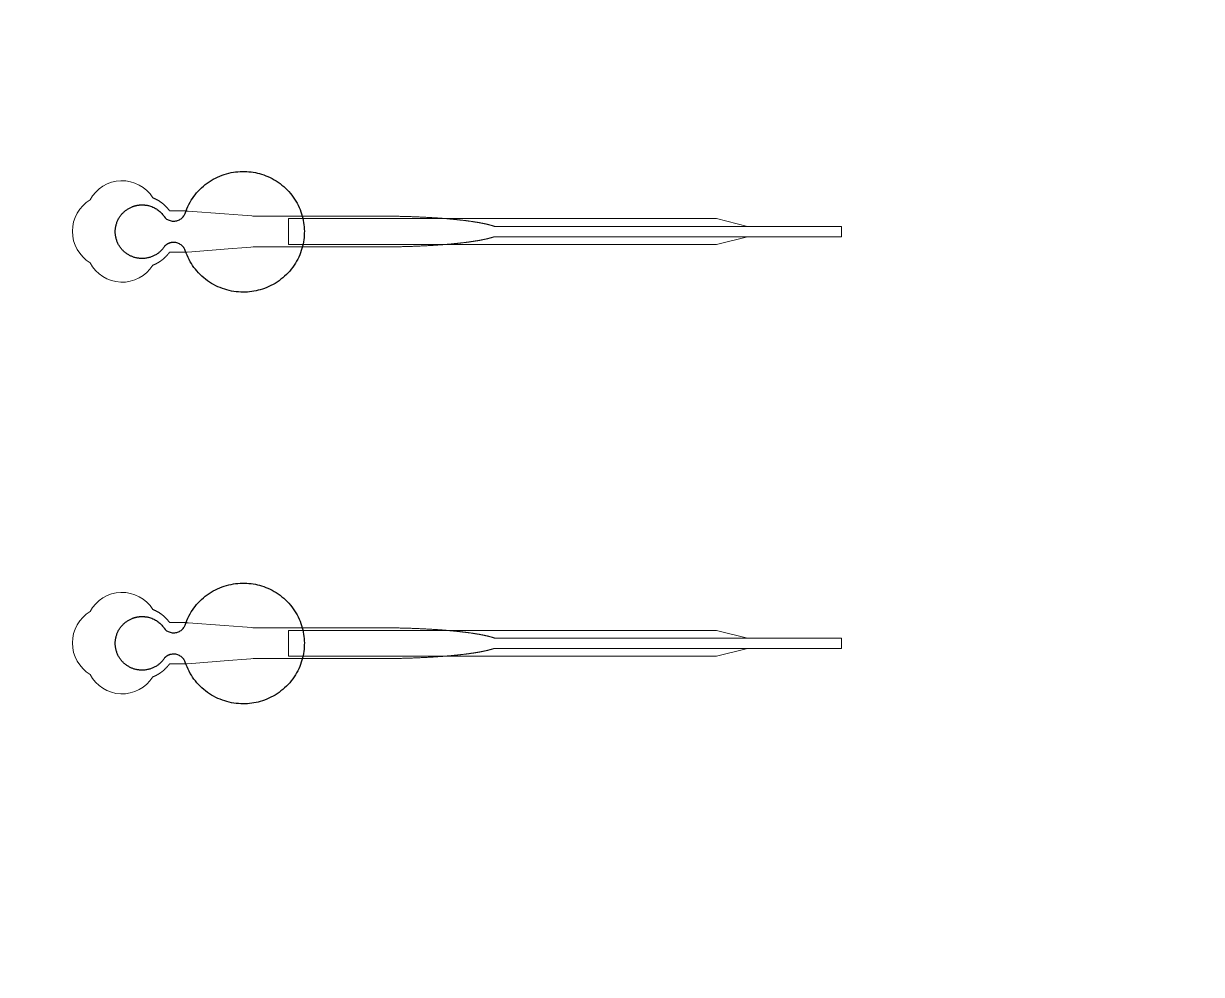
# Model space of a CAD drawing. Header units: inches. Extents: x -52997 to 52003, y -52254 to 52746.
# Drawn here: x -21085 to -15364, y 7997 to 12617 of the extents above; entities that cross this region are included whole.
import ezdxf

# ---------------------------------------------------------------- set-up
doc = ezdxf.new("R2010")
doc.units = ezdxf.units.IN
doc.header["$MEASUREMENT"] = 0
doc.layers.add('1', color=1, linetype='Continuous')
doc.layers.add('2', color=140, linetype='Continuous', lineweight=0)
doc.layers.add('3', color=90, linetype='Continuous', lineweight=0)

msp = doc.modelspace()

# ---------------------------------------------------------------- linework, layer by layer
at = {"layer": '1'}
for points in [[(-16283.4, -47485.7), (0, -47485.7), (16283.4, -47485.7, 5.999107)], [(-16250, -47285.7), (0, -47285.7), (16250, -47285.7, 5.986812)], [(-13685.8, -45485.7), (0, -45485.7), (13685.8, -45485.7, 6.794322)]]:
    msp.add_lwpolyline(points, format="xyb", close=True, dxfattribs=at)
msp.add_circle((-497.2, 245.8), 52500, dxfattribs=at)
for points in [[(-20399.8, 11534.5), (-20377.6, 11557.7), (-20346, 11552.5), (-20314.3, 11547.3), (-20300.7, 11518.2), (-20225.3, 11277.4), (-19973.3, 11315.1), (-19721.3, 11352.7), (-19721.1, 11604.9), (-19721, 11857), (-19973, 11894.9), (-20225, 11932.8), (-20300.6, 11692.1), (-20313.8, 11663.6), (-20344.7, 11657.8), (-20375.5, 11652.1), (-20398.1, 11673.9), (-20449.5, 11757.3), (-20543.9, 11731.2), (-20638.3, 11705.1), (-20639.5, 11607.1), (-20640.7, 11509.2), (-20546.9, 11480.8), (-20453.2, 11452.4), (-20399.8, 11534.5)], [(-20399.8, 9534.5), (-20377.6, 9557.7), (-20346, 9552.5), (-20314.3, 9547.3), (-20300.7, 9518.2), (-20225.3, 9277.4), (-19973.3, 9315.1), (-19721.3, 9352.7), (-19721.1, 9604.9), (-19721, 9857), (-19973, 9894.9), (-20225, 9932.8), (-20300.6, 9692.1), (-20313.8, 9663.6), (-20344.7, 9657.8), (-20375.5, 9652.1), (-20398.1, 9673.9), (-20449.5, 9757.3), (-20543.9, 9731.2), (-20638.3, 9705.1), (-20639.5, 9607.1), (-20640.7, 9509.2), (-20546.9, 9480.8), (-20453.2, 9452.4), (-20399.8, 9534.5)]]:
    msp.add_rational_spline(points, [1, 0.884783429184, 1, 0.884783429184, 1, 0.758252289935, 1, 0.758252289935, 1, 0.758252289935, 1, 0.758252289935, 1, 0.888941908896, 1, 0.888941908896, 1, 0.79946124759, 1, 0.79946124759, 1, 0.79946124759, 1, 0.79946124759, 1], degree=2, knots=[0, 0, 0, 0.969535, 0.969535, 1.939069, 1.939069, 3.359405, 3.359405, 4.779741, 4.779741, 6.200078, 6.200078, 7.620414, 7.620414, 8.571947, 8.571947, 9.52348, 9.52348, 10.812277, 10.812277, 12.101074, 12.101074, 13.389871, 13.389871, 14.678668, 14.678668, 14.678668], dxfattribs=at)
at = {"layer": '2'}
for points in [[(-16283.4, -47485.7), (0, -47485.7), (16283.4, -47485.7, 5.999107)], [(-16250, -47285.7), (0, -47285.7), (16250, -47285.7, 5.986812)], [(-13685.8, -45485.7), (0, -45485.7), (13685.8, -45485.7, 6.794322)], [(-20457.1, 11442.7), (-20456.7, 11442.8), (-20455.9, 11443.2), (-20455.1, 11443.5), (-20454.2, 11443.8), (-20453.4, 11444.2), (-20452.5, 11444.5), (-20451.7, 11444.9), (-20450.8, 11445.2), (-20450, 11445.6), (-20449.1, 11446), (-20448.3, 11446.4), (-20447.4, 11446.7), (-20446.5, 11447.1), (-20445.7, 11447.5), (-20444.8, 11447.9), (-20444, 11448.4), (-20443.1, 11448.8), (-20442.3, 11449.2), (-20441.4, 11449.6), (-20440.5, 11450.1), (-20439.7, 11450.5), (-20438.8, 11451), (-20438, 11451.4), (-20437.1, 11451.9), (-20436.3, 11452.3), (-20435.4, 11452.8), (-20434.5, 11453.3), (-20433.7, 11453.8), (-20432.8, 11454.3), (-20432, 11454.8), (-20431.1, 11455.3), (-20430.3, 11455.8), (-20429.4, 11456.3), (-20428.6, 11456.8), (-20427.7, 11457.3), (-20426.9, 11457.8), (-20426, 11458.4), (-20425.2, 11458.9), (-20424.3, 11459.5), (-20423.5, 11460), (-20422.7, 11460.6), (-20421.8, 11461.1), (-20421, 11461.7), (-20420.1, 11462.3), (-20419.3, 11462.9), (-20418.5, 11463.4), (-20417.7, 11464), (-20416.8, 11464.6), (-20416, 11465.2), (-20415.2, 11465.8), (-20414.4, 11466.4), (-20413.6, 11467.1), (-20412.8, 11467.7), (-20411.9, 11468.3), (-20411.1, 11468.9), (-20410.3, 11469.6), (-20409.5, 11470.2), (-20408.7, 11470.8), (-20408, 11471.5), (-20407.2, 11472.1), (-20406.4, 11472.8), (-20405.6, 11473.5), (-20404.8, 11474.1), (-20404.1, 11474.8), (-20403.3, 11475.5), (-20402.5, 11476.1), (-20401.8, 11476.8), (-20401, 11477.5), (-20400.2, 11478.2), (-20399.5, 11478.9), (-20398.8, 11479.6), (-20398, 11480.3), (-20397.3, 11481), (-20396.6, 11481.7), (-20395.8, 11482.4), (-20395.1, 11483.1), (-20394.4, 11483.8), (-20393.7, 11484.5), (-20393, 11485.3), (-20392.3, 11486), (-20391.6, 11486.7), (-20390.9, 11487.4), (-20390.2, 11488.2), (-20389.5, 11488.9), (-20388.9, 11489.6), (-20388.2, 11490.4), (-20387.5, 11491.1), (-20386.9, 11491.9), (-20386.2, 11492.6), (-20385.6, 11493.4), (-20384.9, 11494.1), (-20384.3, 11494.9), (-20383.7, 11495.6), (-20383.1, 11496.4), (-20382.4, 11497.1), (-20381.8, 11497.9), (-20381.2, 11498.6), (-20380.6, 11499.4), (-20380, 11500.2), (-20379.5, 11500.9), (-20378.9, 11501.7), (-20378.3, 11502.5), (-20377.7, 11503.2), (-20377.2, 11504), (-20376.6, 11504.8), (-20376.1, 11505.5), (-20375.5, 11506.3), (-20331.9, 11506.3), (-20310.2, 11506.3), (-20299.3, 11506.3), (-20296.5, 11506.3), (-20295.2, 11506.3), (-20295.1, 11506.3), (-20295.1, 11506.3), (-20295.1, 11506.3), (-20295.1, 11506.3), (-20295.1, 11506.3), (-20295, 11506.3), (-20294.7, 11506.4), (-20294, 11506.4), (-20292.6, 11506.5), (-20289.8, 11506.7), (-20267.7, 11508.4), (-20091.1, 11522), (-20002.8, 11528.7), (-19980.7, 11530.4), (-19969.7, 11531.3), (-19969.3, 11531.3), (-19969.2, 11531.3), (-19969.2, 11531.3), (-19969.2, 11531.3), (-19969.1, 11531.3), (-19968.7, 11531.3), (-19708.2, 11531.3), (-19701.9, 11531.3), (-19689.3, 11531.3), (-19588.8, 11531.3), (-19387.8, 11531.3), (-19375.2, 11531.3), (-19368.9, 11531.3), (-19365.8, 11531.3), (-19364.2, 11531.3), (-19363.8, 11531.3), (-19363.6, 11531.3), (-19363.5, 11531.3), (-19363.5, 11531.3), (-19363.5, 11531.3), (-19363.5, 11531.3), (-19362.9, 11531.3), (-19358.3, 11531.3), (-19353.7, 11531.3), (-19349.1, 11531.3), (-19344.4, 11531.4), (-19339.8, 11531.4), (-19335.1, 11531.4), (-19330.5, 11531.4), (-19325.8, 11531.5), (-19321.1, 11531.5), (-19316.4, 11531.5), (-19311.7, 11531.6), (-19307, 11531.7), (-19302.2, 11531.7), (-19297.5, 11531.8), (-19292.7, 11531.8), (-19288, 11531.9), (-19283.2, 11532), (-19278.4, 11532.1), (-19273.7, 11532.2), (-19268.9, 11532.3), (-19264.1, 11532.4), (-19259.3, 11532.5), (-19254.5, 11532.6), (-19249.6, 11532.7), (-19244.8, 11532.8), (-19240, 11532.9), (-19235.2, 11533.1), (-19230.4, 11533.2), (-19225.5, 11533.3), (-19220.7, 11533.5), (-19215.9, 11533.6), (-19211, 11533.8), (-19206.2, 11533.9), (-19201.4, 11534.1), (-19196.5, 11534.3), (-19191.7, 11534.5), (-19186.9, 11534.6), (-19182.1, 11534.8), (-19177.2, 11535), (-19172.4, 11535.2), (-19167.6, 11535.4), (-19162.8, 11535.6), (-19158, 11535.9), (-19153.2, 11536.1), (-19148.4, 11536.3), (-19143.6, 11536.5), (-19138.8, 11536.8), (-19134.1, 11537), (-19129.3, 11537.3), (-19124.5, 11537.5), (-19119.8, 11537.8), (-19115.1, 11538), (-19110.4, 11538.3), (-19105.7, 11538.6), (-19101, 11538.9), (-19096.3, 11539.2), (-19091.6, 11539.5), (-19087, 11539.8), (-19082.3, 11540.1), (-19077.7, 11540.4), (-19073.1, 11540.7), (-19068.5, 11541), (-19063.9, 11541.3), (-19061.6, 11541.5), (-19059.4, 11541.7), (-19057.1, 11541.8), (-19054.8, 11542), (-19052.6, 11542.2), (-19050.3, 11542.3), (-19048.1, 11542.5), (-19045.8, 11542.7), (-19043.6, 11542.9), (-19041.3, 11543), (-19039.1, 11543.2), (-19036.9, 11543.4), (-19034.7, 11543.6), (-19032.4, 11543.8), (-19030.2, 11543.9), (-19028, 11544.1), (-19025.8, 11544.3), (-19023.6, 11544.5), (-19021.5, 11544.7), (-19019.3, 11544.9), (-19017.1, 11545.1), (-19014.9, 11545.3), (-19012.8, 11545.5), (-19010.6, 11545.7), (-19008.5, 11545.9), (-19006.3, 11546.1), (-19004.2, 11546.3), (-19002, 11546.5), (-18999.9, 11546.7), (-18997.8, 11546.9), (-18995.7, 11547.1), (-18993.6, 11547.3), (-18991.5, 11547.5), (-18989.4, 11547.7), (-18987.3, 11547.9), (-18985.2, 11548.1), (-18983.2, 11548.3), (-18981.1, 11548.5), (-18979, 11548.7), (-18977, 11548.9), (-18975, 11549.2), (-18972.9, 11549.4), (-18970.9, 11549.6), (-18968.9, 11549.8), (-18966.9, 11550), (-18964.9, 11550.3), (-18962.9, 11550.5), (-18960.9, 11550.7), (-18958.9, 11550.9), (-18956.9, 11551.2), (-18955, 11551.4), (-18953, 11551.6), (-18951.1, 11551.8), (-18949.1, 11552.1), (-18947.2, 11552.3), (-18945.3, 11552.5), (-18943.3, 11552.8), (-18941.4, 11553), (-18939.5, 11553.2), (-18937.6, 11553.5), (-18935.8, 11553.7), (-18933.9, 11554), (-18932, 11554.2), (-18930.2, 11554.4), (-18928.3, 11554.7), (-18926.5, 11554.9), (-18924.6, 11555.2), (-18922.8, 11555.4), (-18921, 11555.7), (-18919.2, 11555.9), (-18917.4, 11556.2), (-18915.6, 11556.4), (-18913.9, 11556.7), (-18912.1, 11556.9), (-18910.3, 11557.2), (-18908.6, 11557.4), (-18906.8, 11557.7), (-18905.1, 11557.9), (-18903.4, 11558.2), (-18901.7, 11558.4), (-18900, 11558.7), (-18898.3, 11558.9), (-18896.6, 11559.2), (-18894.9, 11559.5), (-18893.3, 11559.7), (-18891.6, 11560), (-18890, 11560.3), (-18888.3, 11560.5), (-18886.7, 11560.8), (-18885.1, 11561), (-18883.5, 11561.3), (-18881.9, 11561.6), (-18880.3, 11561.8), (-18878.8, 11562.1), (-18877.2, 11562.4), (-18875.6, 11562.7), (-18874.1, 11562.9), (-18872.6, 11563.2), (-18871, 11563.5), (-18869.5, 11563.7), (-18868, 11564), (-18866.5, 11564.3), (-18865.1, 11564.6), (-18863.6, 11564.8), (-18862.1, 11565.1), (-18860.7, 11565.4), (-18859.2, 11565.7), (-18857.8, 11565.9), (-18856.4, 11566.2), (-18855, 11566.5), (-18853.6, 11566.8), (-18852.2, 11567.1), (-18850.8, 11567.4), (-18849.4, 11567.6), (-18848.1, 11567.9), (-18846.7, 11568.2), (-18845.4, 11568.5), (-18844.1, 11568.8), (-18842.8, 11569.1), (-18841.5, 11569.3), (-18840.2, 11569.6), (-18838.9, 11569.9), (-18837.6, 11570.2), (-18836.4, 11570.5), (-18835.1, 11570.8), (-18833.9, 11571.1), (-18832.7, 11571.4), (-18831.5, 11571.6), (-18830.3, 11571.9), (-18829.1, 11572.2), (-18827.9, 11572.5), (-18826.7, 11572.8), (-18825.6, 11573.1), (-18824.4, 11573.4), (-18823.3, 11573.7), (-18822.1, 11574), (-18821, 11574.3), (-18819.9, 11574.6), (-18818.8, 11574.9), (-18817.7, 11575.1), (-18816.7, 11575.4), (-18815.6, 11575.7), (-18814.6, 11576), (-18813.5, 11576.3), (-18812.5, 11576.6), (-18811.5, 11576.9), (-18810.5, 11577.2), (-18809.5, 11577.5), (-18808.5, 11577.8), (-18807.5, 11578.1), (-18806.6, 11578.4), (-18805.6, 11578.7), (-18804.7, 11579), (-18803.7, 11579.3), (-18802.8, 11579.6), (-18801.9, 11579.9), (-18801, 11580.2), (-18800.1, 11580.5), (-18799.3, 11580.8), (-18797.9, 11581.3), (-17112.2, 11581.1), (-17112.2, 11631.3), (-18797.8, 11631.3), (-18798.1, 11631.4), (-18798.9, 11631.7), (-18799.8, 11632), (-18800.7, 11632.3), (-18801.6, 11632.6), (-18802.5, 11632.9), (-18803.4, 11633.2), (-18804.3, 11633.5), (-18805.3, 11633.8), (-18806.2, 11634.1), (-18807.2, 11634.4), (-18808.1, 11634.7), (-18809.1, 11635), (-18810.1, 11635.3), (-18811.1, 11635.6), (-18812.1, 11635.9), (-18813.2, 11636.2), (-18814.2, 11636.5), (-18815.3, 11636.8), (-18816.3, 11637.1), (-18817.4, 11637.4), (-18818.5, 11637.7), (-18819.6, 11638), (-18820.7, 11638.3), (-18821.8, 11638.6), (-18822.9, 11638.9), (-18824, 11639.2), (-18825.2, 11639.5), (-18826.4, 11639.7), (-18827.5, 11640), (-18828.7, 11640.3), (-18829.9, 11640.6), (-18831.1, 11640.9), (-18832.3, 11641.2), (-18833.5, 11641.5), (-18834.8, 11641.8), (-18836, 11642.1), (-18837.3, 11642.4), (-18838.6, 11642.6), (-18839.8, 11642.9), (-18841.1, 11643.2), (-18842.4, 11643.5), (-18843.7, 11643.8), (-18845.1, 11644.1), (-18846.4, 11644.4), (-18847.7, 11644.6), (-18849.1, 11644.9), (-18850.5, 11645.2), (-18851.8, 11645.5), (-18853.2, 11645.8), (-18854.6, 11646.1), (-18856, 11646.3), (-18857.4, 11646.6), (-18858.9, 11646.9), (-18860.3, 11647.2), (-18861.8, 11647.5), (-18863.2, 11647.7), (-18864.7, 11648), (-18866.2, 11648.3), (-18867.7, 11648.6), (-18869.2, 11648.8), (-18870.7, 11649.1), (-18872.2, 11649.4), (-18873.7, 11649.6), (-18875.3, 11649.9), (-18876.8, 11650.2), (-18878.4, 11650.5), (-18880, 11650.7), (-18881.6, 11651), (-18883.1, 11651.3), (-18884.8, 11651.5), (-18886.4, 11651.8), (-18888, 11652.1), (-18889.6, 11652.3), (-18891.3, 11652.6), (-18892.9, 11652.9), (-18894.6, 11653.1), (-18896.3, 11653.4), (-18897.9, 11653.6), (-18899.6, 11653.9), (-18901.3, 11654.1), (-18903, 11654.4), (-18904.8, 11654.7), (-18906.5, 11654.9), (-18908.2, 11655.2), (-18910, 11655.4), (-18911.7, 11655.7), (-18913.5, 11655.9), (-18915.3, 11656.2), (-18917, 11656.4), (-18918.8, 11656.7), (-18920.6, 11656.9), (-18922.5, 11657.2), (-18924.3, 11657.4), (-18926.1, 11657.7), (-18927.9, 11657.9), (-18929.8, 11658.1), (-18931.6, 11658.4), (-18933.5, 11658.6), (-18935.4, 11658.9), (-18937.3, 11659.1), (-18939.1, 11659.3), (-18941, 11659.6), (-18943, 11659.8), (-18944.9, 11660), (-18946.8, 11660.3), (-18948.7, 11660.5), (-18950.7, 11660.7), (-18952.6, 11661), (-18954.6, 11661.2), (-18956.5, 11661.4), (-18958.5, 11661.7), (-18960.5, 11661.9), (-18962.5, 11662.1), (-18964.4, 11662.3), (-18966.5, 11662.6), (-18968.5, 11662.8), (-18970.5, 11663), (-18972.5, 11663.2), (-18974.5, 11663.4), (-18976.6, 11663.6), (-18978.6, 11663.9), (-18980.7, 11664.1), (-18982.7, 11664.3), (-18984.8, 11664.5), (-18986.9, 11664.7), (-18988.9, 11664.9), (-18991, 11665.1), (-18993.1, 11665.3), (-18995.2, 11665.5), (-18997.3, 11665.7), (-18999.5, 11665.9), (-19001.6, 11666.1), (-19003.7, 11666.3), (-19005.8, 11666.5), (-19008, 11666.7), (-19010.1, 11666.9), (-19012.3, 11667.1), (-19014.4, 11667.3), (-19016.6, 11667.5), (-19018.8, 11667.7), (-19020.9, 11667.9), (-19023.1, 11668.1), (-19025.3, 11668.3), (-19027.5, 11668.5), (-19029.7, 11668.6), (-19031.9, 11668.8), (-19034.1, 11669), (-19036.3, 11669.2), (-19038.5, 11669.4), (-19040.8, 11669.5), (-19043, 11669.7), (-19045.2, 11669.9), (-19047.5, 11670.1), (-19049.7, 11670.2), (-19052, 11670.4), (-19054.2, 11670.6), (-19056.5, 11670.8), (-19058.8, 11670.9), (-19061, 11671.1), (-19065.6, 11671.4), (-19070.1, 11671.7), (-19074.7, 11672.1), (-19079.3, 11672.4), (-19083.9, 11672.7), (-19088.6, 11673), (-19093.2, 11673.3), (-19097.9, 11673.6), (-19102.5, 11673.9), (-19107.2, 11674.1), (-19111.9, 11674.4), (-19116.6, 11674.7), (-19121.4, 11674.9), (-19126.1, 11675.2), (-19130.8, 11675.5), (-19135.6, 11675.7), (-19140.3, 11675.9), (-19145.1, 11676.2), (-19149.8, 11676.4), (-19154.6, 11676.6), (-19159.4, 11676.8), (-19164.2, 11677.1), (-19169, 11677.3), (-19173.8, 11677.5), (-19178.6, 11677.7), (-19183.4, 11677.9), (-19188.2, 11678), (-19193, 11678.2), (-19197.8, 11678.4), (-19202.6, 11678.6), (-19207.4, 11678.7), (-19212.2, 11678.9), (-19217, 11679.1), (-19221.8, 11679.2), (-19226.7, 11679.3), (-19231.5, 11679.5), (-19236.3, 11679.6), (-19241.1, 11679.7), (-19245.8, 11679.9), (-19250.6, 11680), (-19255.4, 11680.1), (-19260.2, 11680.2), (-19265, 11680.3), (-19269.7, 11680.4), (-19274.5, 11680.5), (-19279.3, 11680.6), (-19284, 11680.7), (-19288.7, 11680.7), (-19293.5, 11680.8), (-19298.2, 11680.9), (-19302.9, 11680.9), (-19307.6, 11681), (-19312.3, 11681), (-19317, 11681.1), (-19321.6, 11681.1), (-19326.3, 11681.2), (-19330.9, 11681.2), (-19335.6, 11681.2), (-19340.2, 11681.3), (-19344.8, 11681.3), (-19349.4, 11681.3), (-19351.7, 11681.3), (-19352.3, 11681.3), (-19352.6, 11681.3), (-19352.7, 11681.3), (-19352.9, 11681.3), (-19354.5, 11681.3), (-19360.9, 11681.3), (-19373.6, 11681.3), (-19424.6, 11681.3), (-19628.5, 11681.3), (-19679.5, 11681.3), (-19705, 11681.3), (-19711.4, 11681.3), (-19713, 11681.3), (-19968.8, 11681.3), (-19969.2, 11681.3), (-19969.2, 11681.3), (-19969.2, 11681.3), (-19969.3, 11681.3), (-19969.3, 11681.3), (-19969.7, 11681.3), (-19971.1, 11681.4), (-19976.6, 11681.9), (-20020.8, 11685.3), (-20109.1, 11692), (-20285.7, 11705.6), (-20291.2, 11706), (-20294, 11706.2), (-20294.7, 11706.3), (-20295, 11706.3), (-20295.1, 11706.3), (-20295.1, 11706.3), (-20295.1, 11706.3), (-20295.1, 11706.3), (-20295.1, 11706.3), (-20295.2, 11706.3), (-20295.5, 11706.3), (-20298.2, 11706.3), (-20303.7, 11706.3), (-20314.6, 11706.3), (-20336.4, 11706.3), (-20358.2, 11706.3), (-20369.1, 11706.3), (-20374.5, 11706.3), (-20375.2, 11706.3), (-20375.4, 11706.3), (-20375.5, 11706.3), (-20375.5, 11706.3), (-20375.5, 11706.3), (-20375.5, 11706.3), (-20375.6, 11706.3), (-20375.9, 11706.9), (-20376.7, 11708), (-20377.6, 11709.1), (-20378.4, 11710.3), (-20379.2, 11711.4), (-20380.1, 11712.5), (-20380.9, 11713.6), (-20381.8, 11714.7), (-20382.7, 11715.8), (-20383.6, 11717), (-20384.5, 11718.1), (-20385.4, 11719.2), (-20386.4, 11720.3), (-20387.3, 11721.4), (-20388.3, 11722.4), (-20389.3, 11723.5), (-20390.3, 11724.6), (-20391.3, 11725.7), (-20392.3, 11726.8), (-20393.3, 11727.8), (-20394.3, 11728.9), (-20395.4, 11729.9), (-20396.5, 11731), (-20397.5, 11732), (-20398.6, 11733.1), (-20399.7, 11734.1), (-20400.8, 11735.1), (-20401.9, 11736.1), (-20403.1, 11737.2), (-20404.2, 11738.2), (-20405.4, 11739.2), (-20406.5, 11740.1), (-20407.7, 11741.1), (-20408.9, 11742.1), (-20410.1, 11743.1), (-20411.3, 11744), (-20412.5, 11745), (-20413.8, 11745.9), (-20415, 11746.8), (-20416.3, 11747.7), (-20417.5, 11748.7), (-20418.8, 11749.6), (-20420.1, 11750.4), (-20421.4, 11751.3), (-20422.6, 11752.2), (-20424, 11753.1), (-20425.3, 11753.9), (-20426.6, 11754.7), (-20427.9, 11755.6), (-20429.2, 11756.4), (-20430.6, 11757.2), (-20431.9, 11758), (-20433.3, 11758.7), (-20434.7, 11759.5), (-20436, 11760.3), (-20437.4, 11761), (-20438.8, 11761.7), (-20440.2, 11762.4), (-20441.6, 11763.1), (-20443, 11763.8), (-20444.4, 11764.5), (-20445.8, 11765.2), (-20447.2, 11765.8), (-20448.6, 11766.5), (-20450, 11767.1), (-20451.5, 11767.7), (-20452.9, 11768.3), (-20454.3, 11768.9), (-20455.8, 11769.4), (-20457, 11769.9, 0.576044), (-20761.6, 11760.6, 0.560065), (-20761.6, 11454.1, 0.578435)], [(-20457.1, 9442.7), (-20456.7, 9442.8), (-20455.9, 9443.2), (-20455.1, 9443.5), (-20454.2, 9443.8), (-20453.4, 9444.2), (-20452.5, 9444.5), (-20451.7, 9444.9), (-20450.8, 9445.2), (-20450, 9445.6), (-20449.1, 9446), (-20448.3, 9446.4), (-20447.4, 9446.7), (-20446.5, 9447.1), (-20445.7, 9447.5), (-20444.8, 9447.9), (-20444, 9448.4), (-20443.1, 9448.8), (-20442.3, 9449.2), (-20441.4, 9449.6), (-20440.5, 9450.1), (-20439.7, 9450.5), (-20438.8, 9451), (-20438, 9451.4), (-20437.1, 9451.9), (-20436.3, 9452.3), (-20435.4, 9452.8), (-20434.5, 9453.3), (-20433.7, 9453.8), (-20432.8, 9454.3), (-20432, 9454.8), (-20431.1, 9455.3), (-20430.3, 9455.8), (-20429.4, 9456.3), (-20428.6, 9456.8), (-20427.7, 9457.3), (-20426.9, 9457.8), (-20426, 9458.4), (-20425.2, 9458.9), (-20424.3, 9459.5), (-20423.5, 9460), (-20422.7, 9460.6), (-20421.8, 9461.1), (-20421, 9461.7), (-20420.1, 9462.3), (-20419.3, 9462.9), (-20418.5, 9463.4), (-20417.7, 9464), (-20416.8, 9464.6), (-20416, 9465.2), (-20415.2, 9465.8), (-20414.4, 9466.4), (-20413.6, 9467.1), (-20412.8, 9467.7), (-20411.9, 9468.3), (-20411.1, 9468.9), (-20410.3, 9469.6), (-20409.5, 9470.2), (-20408.7, 9470.8), (-20408, 9471.5), (-20407.2, 9472.1), (-20406.4, 9472.8), (-20405.6, 9473.5), (-20404.8, 9474.1), (-20404.1, 9474.8), (-20403.3, 9475.5), (-20402.5, 9476.1), (-20401.8, 9476.8), (-20401, 9477.5), (-20400.2, 9478.2), (-20399.5, 9478.9), (-20398.8, 9479.6), (-20398, 9480.3), (-20397.3, 9481), (-20396.6, 9481.7), (-20395.8, 9482.4), (-20395.1, 9483.1), (-20394.4, 9483.8), (-20393.7, 9484.5), (-20393, 9485.3), (-20392.3, 9486), (-20391.6, 9486.7), (-20390.9, 9487.4), (-20390.2, 9488.2), (-20389.5, 9488.9), (-20388.9, 9489.6), (-20388.2, 9490.4), (-20387.5, 9491.1), (-20386.9, 9491.9), (-20386.2, 9492.6), (-20385.6, 9493.4), (-20384.9, 9494.1), (-20384.3, 9494.9), (-20383.7, 9495.6), (-20383.1, 9496.4), (-20382.4, 9497.1), (-20381.8, 9497.9), (-20381.2, 9498.6), (-20380.6, 9499.4), (-20380, 9500.2), (-20379.5, 9500.9), (-20378.9, 9501.7), (-20378.3, 9502.5), (-20377.7, 9503.2), (-20377.2, 9504), (-20376.6, 9504.8), (-20376.1, 9505.5), (-20375.5, 9506.3), (-20331.9, 9506.3), (-20310.2, 9506.3), (-20299.3, 9506.3), (-20296.5, 9506.3), (-20295.2, 9506.3), (-20295.1, 9506.3), (-20295.1, 9506.3), (-20295.1, 9506.3), (-20295.1, 9506.3), (-20295.1, 9506.3), (-20295, 9506.3), (-20294.7, 9506.4), (-20294, 9506.4), (-20292.6, 9506.5), (-20289.8, 9506.7), (-20267.7, 9508.4), (-20091.1, 9522), (-20002.8, 9528.7), (-19980.7, 9530.4), (-19969.7, 9531.3), (-19969.3, 9531.3), (-19969.2, 9531.3), (-19969.2, 9531.3), (-19969.2, 9531.3), (-19969.1, 9531.3), (-19968.7, 9531.3), (-19708.2, 9531.3), (-19701.9, 9531.3), (-19689.3, 9531.3), (-19588.8, 9531.3), (-19387.8, 9531.3), (-19375.2, 9531.3), (-19368.9, 9531.3), (-19365.8, 9531.3), (-19364.2, 9531.3), (-19363.8, 9531.3), (-19363.6, 9531.3), (-19363.5, 9531.3), (-19363.5, 9531.3), (-19363.5, 9531.3), (-19363.5, 9531.3), (-19362.9, 9531.3), (-19358.3, 9531.3), (-19353.7, 9531.3), (-19349.1, 9531.3), (-19344.4, 9531.4), (-19339.8, 9531.4), (-19335.1, 9531.4), (-19330.5, 9531.4), (-19325.8, 9531.5), (-19321.1, 9531.5), (-19316.4, 9531.5), (-19311.7, 9531.6), (-19307, 9531.7), (-19302.2, 9531.7), (-19297.5, 9531.8), (-19292.7, 9531.8), (-19288, 9531.9), (-19283.2, 9532), (-19278.4, 9532.1), (-19273.7, 9532.2), (-19268.9, 9532.3), (-19264.1, 9532.4), (-19259.3, 9532.5), (-19254.5, 9532.6), (-19249.6, 9532.7), (-19244.8, 9532.8), (-19240, 9532.9), (-19235.2, 9533.1), (-19230.4, 9533.2), (-19225.5, 9533.3), (-19220.7, 9533.5), (-19215.9, 9533.6), (-19211, 9533.8), (-19206.2, 9533.9), (-19201.4, 9534.1), (-19196.5, 9534.3), (-19191.7, 9534.5), (-19186.9, 9534.6), (-19182.1, 9534.8), (-19177.2, 9535), (-19172.4, 9535.2), (-19167.6, 9535.4), (-19162.8, 9535.6), (-19158, 9535.9), (-19153.2, 9536.1), (-19148.4, 9536.3), (-19143.6, 9536.5), (-19138.8, 9536.8), (-19134.1, 9537), (-19129.3, 9537.3), (-19124.5, 9537.5), (-19119.8, 9537.8), (-19115.1, 9538), (-19110.4, 9538.3), (-19105.7, 9538.6), (-19101, 9538.9), (-19096.3, 9539.2), (-19091.6, 9539.5), (-19087, 9539.8), (-19082.3, 9540.1), (-19077.7, 9540.4), (-19073.1, 9540.7), (-19068.5, 9541), (-19063.9, 9541.3), (-19061.6, 9541.5), (-19059.4, 9541.7), (-19057.1, 9541.8), (-19054.8, 9542), (-19052.6, 9542.2), (-19050.3, 9542.3), (-19048.1, 9542.5), (-19045.8, 9542.7), (-19043.6, 9542.9), (-19041.3, 9543), (-19039.1, 9543.2), (-19036.9, 9543.4), (-19034.7, 9543.6), (-19032.4, 9543.8), (-19030.2, 9543.9), (-19028, 9544.1), (-19025.8, 9544.3), (-19023.6, 9544.5), (-19021.5, 9544.7), (-19019.3, 9544.9), (-19017.1, 9545.1), (-19014.9, 9545.3), (-19012.8, 9545.5), (-19010.6, 9545.7), (-19008.5, 9545.9), (-19006.3, 9546.1), (-19004.2, 9546.3), (-19002, 9546.5), (-18999.9, 9546.7), (-18997.8, 9546.9), (-18995.7, 9547.1), (-18993.6, 9547.3), (-18991.5, 9547.5), (-18989.4, 9547.7), (-18987.3, 9547.9), (-18985.2, 9548.1), (-18983.2, 9548.3), (-18981.1, 9548.5), (-18979, 9548.7), (-18977, 9548.9), (-18975, 9549.2), (-18972.9, 9549.4), (-18970.9, 9549.6), (-18968.9, 9549.8), (-18966.9, 9550), (-18964.9, 9550.3), (-18962.9, 9550.5), (-18960.9, 9550.7), (-18958.9, 9550.9), (-18956.9, 9551.2), (-18955, 9551.4), (-18953, 9551.6), (-18951.1, 9551.8), (-18949.1, 9552.1), (-18947.2, 9552.3), (-18945.3, 9552.5), (-18943.3, 9552.8), (-18941.4, 9553), (-18939.5, 9553.2), (-18937.6, 9553.5), (-18935.8, 9553.7), (-18933.9, 9554), (-18932, 9554.2), (-18930.2, 9554.4), (-18928.3, 9554.7), (-18926.5, 9554.9), (-18924.6, 9555.2), (-18922.8, 9555.4), (-18921, 9555.7), (-18919.2, 9555.9), (-18917.4, 9556.2), (-18915.6, 9556.4), (-18913.9, 9556.7), (-18912.1, 9556.9), (-18910.3, 9557.2), (-18908.6, 9557.4), (-18906.8, 9557.7), (-18905.1, 9557.9), (-18903.4, 9558.2), (-18901.7, 9558.4), (-18900, 9558.7), (-18898.3, 9558.9), (-18896.6, 9559.2), (-18894.9, 9559.5), (-18893.3, 9559.7), (-18891.6, 9560), (-18890, 9560.3), (-18888.3, 9560.5), (-18886.7, 9560.8), (-18885.1, 9561), (-18883.5, 9561.3), (-18881.9, 9561.6), (-18880.3, 9561.8), (-18878.8, 9562.1), (-18877.2, 9562.4), (-18875.6, 9562.7), (-18874.1, 9562.9), (-18872.6, 9563.2), (-18871, 9563.5), (-18869.5, 9563.7), (-18868, 9564), (-18866.5, 9564.3), (-18865.1, 9564.6), (-18863.6, 9564.8), (-18862.1, 9565.1), (-18860.7, 9565.4), (-18859.2, 9565.7), (-18857.8, 9565.9), (-18856.4, 9566.2), (-18855, 9566.5), (-18853.6, 9566.8), (-18852.2, 9567.1), (-18850.8, 9567.4), (-18849.4, 9567.6), (-18848.1, 9567.9), (-18846.7, 9568.2), (-18845.4, 9568.5), (-18844.1, 9568.8), (-18842.8, 9569.1), (-18841.5, 9569.3), (-18840.2, 9569.6), (-18838.9, 9569.9), (-18837.6, 9570.2), (-18836.4, 9570.5), (-18835.1, 9570.8), (-18833.9, 9571.1), (-18832.7, 9571.4), (-18831.5, 9571.6), (-18830.3, 9571.9), (-18829.1, 9572.2), (-18827.9, 9572.5), (-18826.7, 9572.8), (-18825.6, 9573.1), (-18824.4, 9573.4), (-18823.3, 9573.7), (-18822.1, 9574), (-18821, 9574.3), (-18819.9, 9574.6), (-18818.8, 9574.9), (-18817.7, 9575.1), (-18816.7, 9575.4), (-18815.6, 9575.7), (-18814.6, 9576), (-18813.5, 9576.3), (-18812.5, 9576.6), (-18811.5, 9576.9), (-18810.5, 9577.2), (-18809.5, 9577.5), (-18808.5, 9577.8), (-18807.5, 9578.1), (-18806.6, 9578.4), (-18805.6, 9578.7), (-18804.7, 9579), (-18803.7, 9579.3), (-18802.8, 9579.6), (-18801.9, 9579.9), (-18801, 9580.2), (-18800.1, 9580.5), (-18799.3, 9580.8), (-18797.9, 9581.3), (-17112.2, 9581.1), (-17112.2, 9631.3), (-18797.8, 9631.3), (-18798.1, 9631.4), (-18798.9, 9631.7), (-18799.8, 9632), (-18800.7, 9632.3), (-18801.6, 9632.6), (-18802.5, 9632.9), (-18803.4, 9633.2), (-18804.3, 9633.5), (-18805.3, 9633.8), (-18806.2, 9634.1), (-18807.2, 9634.4), (-18808.1, 9634.7), (-18809.1, 9635), (-18810.1, 9635.3), (-18811.1, 9635.6), (-18812.1, 9635.9), (-18813.2, 9636.2), (-18814.2, 9636.5), (-18815.3, 9636.8), (-18816.3, 9637.1), (-18817.4, 9637.4), (-18818.5, 9637.7), (-18819.6, 9638), (-18820.7, 9638.3), (-18821.8, 9638.6), (-18822.9, 9638.9), (-18824, 9639.2), (-18825.2, 9639.5), (-18826.4, 9639.7), (-18827.5, 9640), (-18828.7, 9640.3), (-18829.9, 9640.6), (-18831.1, 9640.9), (-18832.3, 9641.2), (-18833.5, 9641.5), (-18834.8, 9641.8), (-18836, 9642.1), (-18837.3, 9642.4), (-18838.6, 9642.6), (-18839.8, 9642.9), (-18841.1, 9643.2), (-18842.4, 9643.5), (-18843.7, 9643.8), (-18845.1, 9644.1), (-18846.4, 9644.4), (-18847.7, 9644.6), (-18849.1, 9644.9), (-18850.5, 9645.2), (-18851.8, 9645.5), (-18853.2, 9645.8), (-18854.6, 9646.1), (-18856, 9646.3), (-18857.4, 9646.6), (-18858.9, 9646.9), (-18860.3, 9647.2), (-18861.8, 9647.5), (-18863.2, 9647.7), (-18864.7, 9648), (-18866.2, 9648.3), (-18867.7, 9648.6), (-18869.2, 9648.8), (-18870.7, 9649.1), (-18872.2, 9649.4), (-18873.7, 9649.6), (-18875.3, 9649.9), (-18876.8, 9650.2), (-18878.4, 9650.5), (-18880, 9650.7), (-18881.6, 9651), (-18883.1, 9651.3), (-18884.8, 9651.5), (-18886.4, 9651.8), (-18888, 9652.1), (-18889.6, 9652.3), (-18891.3, 9652.6), (-18892.9, 9652.9), (-18894.6, 9653.1), (-18896.3, 9653.4), (-18897.9, 9653.6), (-18899.6, 9653.9), (-18901.3, 9654.1), (-18903, 9654.4), (-18904.8, 9654.7), (-18906.5, 9654.9), (-18908.2, 9655.2), (-18910, 9655.4), (-18911.7, 9655.7), (-18913.5, 9655.9), (-18915.3, 9656.2), (-18917, 9656.4), (-18918.8, 9656.7), (-18920.6, 9656.9), (-18922.5, 9657.2), (-18924.3, 9657.4), (-18926.1, 9657.7), (-18927.9, 9657.9), (-18929.8, 9658.1), (-18931.6, 9658.4), (-18933.5, 9658.6), (-18935.4, 9658.9), (-18937.3, 9659.1), (-18939.1, 9659.3), (-18941, 9659.6), (-18943, 9659.8), (-18944.9, 9660), (-18946.8, 9660.3), (-18948.7, 9660.5), (-18950.7, 9660.7), (-18952.6, 9661), (-18954.6, 9661.2), (-18956.5, 9661.4), (-18958.5, 9661.7), (-18960.5, 9661.9), (-18962.5, 9662.1), (-18964.4, 9662.3), (-18966.5, 9662.6), (-18968.5, 9662.8), (-18970.5, 9663), (-18972.5, 9663.2), (-18974.5, 9663.4), (-18976.6, 9663.6), (-18978.6, 9663.9), (-18980.7, 9664.1), (-18982.7, 9664.3), (-18984.8, 9664.5), (-18986.9, 9664.7), (-18988.9, 9664.9), (-18991, 9665.1), (-18993.1, 9665.3), (-18995.2, 9665.5), (-18997.3, 9665.7), (-18999.5, 9665.9), (-19001.6, 9666.1), (-19003.7, 9666.3), (-19005.8, 9666.5), (-19008, 9666.7), (-19010.1, 9666.9), (-19012.3, 9667.1), (-19014.4, 9667.3), (-19016.6, 9667.5), (-19018.8, 9667.7), (-19020.9, 9667.9), (-19023.1, 9668.1), (-19025.3, 9668.3), (-19027.5, 9668.5), (-19029.7, 9668.6), (-19031.9, 9668.8), (-19034.1, 9669), (-19036.3, 9669.2), (-19038.5, 9669.4), (-19040.8, 9669.5), (-19043, 9669.7), (-19045.2, 9669.9), (-19047.5, 9670.1), (-19049.7, 9670.2), (-19052, 9670.4), (-19054.2, 9670.6), (-19056.5, 9670.8), (-19058.8, 9670.9), (-19061, 9671.1), (-19065.6, 9671.4), (-19070.1, 9671.7), (-19074.7, 9672.1), (-19079.3, 9672.4), (-19083.9, 9672.7), (-19088.6, 9673), (-19093.2, 9673.3), (-19097.9, 9673.6), (-19102.5, 9673.9), (-19107.2, 9674.1), (-19111.9, 9674.4), (-19116.6, 9674.7), (-19121.4, 9674.9), (-19126.1, 9675.2), (-19130.8, 9675.5), (-19135.6, 9675.7), (-19140.3, 9675.9), (-19145.1, 9676.2), (-19149.8, 9676.4), (-19154.6, 9676.6), (-19159.4, 9676.8), (-19164.2, 9677.1), (-19169, 9677.3), (-19173.8, 9677.5), (-19178.6, 9677.7), (-19183.4, 9677.9), (-19188.2, 9678), (-19193, 9678.2), (-19197.8, 9678.4), (-19202.6, 9678.6), (-19207.4, 9678.7), (-19212.2, 9678.9), (-19217, 9679.1), (-19221.8, 9679.2), (-19226.7, 9679.3), (-19231.5, 9679.5), (-19236.3, 9679.6), (-19241.1, 9679.7), (-19245.8, 9679.9), (-19250.6, 9680), (-19255.4, 9680.1), (-19260.2, 9680.2), (-19265, 9680.3), (-19269.7, 9680.4), (-19274.5, 9680.5), (-19279.3, 9680.6), (-19284, 9680.7), (-19288.7, 9680.7), (-19293.5, 9680.8), (-19298.2, 9680.9), (-19302.9, 9680.9), (-19307.6, 9681), (-19312.3, 9681), (-19317, 9681.1), (-19321.6, 9681.1), (-19326.3, 9681.2), (-19330.9, 9681.2), (-19335.6, 9681.2), (-19340.2, 9681.3), (-19344.8, 9681.3), (-19349.4, 9681.3), (-19351.7, 9681.3), (-19352.3, 9681.3), (-19352.6, 9681.3), (-19352.7, 9681.3), (-19352.9, 9681.3), (-19354.5, 9681.3), (-19360.9, 9681.3), (-19373.6, 9681.3), (-19424.6, 9681.3), (-19628.5, 9681.3), (-19679.5, 9681.3), (-19705, 9681.3), (-19711.4, 9681.3), (-19713, 9681.3), (-19968.8, 9681.3), (-19969.2, 9681.3), (-19969.2, 9681.3), (-19969.2, 9681.3), (-19969.3, 9681.3), (-19969.3, 9681.3), (-19969.7, 9681.3), (-19971.1, 9681.4), (-19976.6, 9681.9), (-20020.8, 9685.3), (-20109.1, 9692), (-20285.7, 9705.6), (-20291.2, 9706), (-20294, 9706.2), (-20294.7, 9706.3), (-20295, 9706.3), (-20295.1, 9706.3), (-20295.1, 9706.3), (-20295.1, 9706.3), (-20295.1, 9706.3), (-20295.1, 9706.3), (-20295.2, 9706.3), (-20295.5, 9706.3), (-20298.2, 9706.3), (-20303.7, 9706.3), (-20314.6, 9706.3), (-20336.4, 9706.3), (-20358.2, 9706.3), (-20369.1, 9706.3), (-20374.5, 9706.3), (-20375.2, 9706.3), (-20375.4, 9706.3), (-20375.5, 9706.3), (-20375.5, 9706.3), (-20375.5, 9706.3), (-20375.5, 9706.3), (-20375.6, 9706.3), (-20375.9, 9706.9), (-20376.7, 9708), (-20377.6, 9709.1), (-20378.4, 9710.3), (-20379.2, 9711.4), (-20380.1, 9712.5), (-20380.9, 9713.6), (-20381.8, 9714.7), (-20382.7, 9715.8), (-20383.6, 9717), (-20384.5, 9718.1), (-20385.4, 9719.2), (-20386.4, 9720.3), (-20387.3, 9721.4), (-20388.3, 9722.4), (-20389.3, 9723.5), (-20390.3, 9724.6), (-20391.3, 9725.7), (-20392.3, 9726.8), (-20393.3, 9727.8), (-20394.3, 9728.9), (-20395.4, 9729.9), (-20396.5, 9731), (-20397.5, 9732), (-20398.6, 9733.1), (-20399.7, 9734.1), (-20400.8, 9735.1), (-20401.9, 9736.1), (-20403.1, 9737.2), (-20404.2, 9738.2), (-20405.4, 9739.2), (-20406.5, 9740.1), (-20407.7, 9741.1), (-20408.9, 9742.1), (-20410.1, 9743.1), (-20411.3, 9744), (-20412.5, 9745), (-20413.8, 9745.9), (-20415, 9746.8), (-20416.3, 9747.7), (-20417.5, 9748.7), (-20418.8, 9749.6), (-20420.1, 9750.4), (-20421.4, 9751.3), (-20422.6, 9752.2), (-20424, 9753.1), (-20425.3, 9753.9), (-20426.6, 9754.7), (-20427.9, 9755.6), (-20429.2, 9756.4), (-20430.6, 9757.2), (-20431.9, 9758), (-20433.3, 9758.7), (-20434.7, 9759.5), (-20436, 9760.3), (-20437.4, 9761), (-20438.8, 9761.7), (-20440.2, 9762.4), (-20441.6, 9763.1), (-20443, 9763.8), (-20444.4, 9764.5), (-20445.8, 9765.2), (-20447.2, 9765.8), (-20448.6, 9766.5), (-20450, 9767.1), (-20451.5, 9767.7), (-20452.9, 9768.3), (-20454.3, 9768.9), (-20455.8, 9769.4), (-20457, 9769.9, 0.576044), (-20761.6, 9760.6, 0.560065), (-20761.6, 9454.1, 0.578435)]]:
    msp.add_lwpolyline(points, format="xyb", close=True, dxfattribs=at)
for points in [[(-19712.9, 11531.3), (-19711.3, 11531.3), (-19708.2, 11531.3)], [(-19712.9, 9531.3), (-19711.3, 9531.3), (-19708.2, 9531.3)]]:
    msp.add_lwpolyline(points, dxfattribs=at)
msp.add_circle((-497.2, 245.8), 52500, dxfattribs=at)
at = {"layer": '3'}
for points in [[(-16283.4, -47485.7), (0, -47485.7), (16283.4, -47485.7, 5.999107)], [(-16283.4, -47485.7), (0, -47485.7), (16283.4, -47485.7, 5.999107)], [(-16250, -47285.7), (0, -47285.7), (16250, -47285.7, 5.986812)], [(-16250, -47285.7), (0, -47285.7), (16250, -47285.7, 5.986812)], [(-13685.8, -45485.7), (0, -45485.7), (13685.8, -45485.7, 6.794322)], [(-13685.8, -45485.7), (0, -45485.7), (13685.8, -45485.7, 6.794322)]]:
    msp.add_lwpolyline(points, format="xyb", close=True, dxfattribs=at)
for points in [[(-19798.6, 11668.8), (-17719.2, 11668.8), (-17569.2, 11631.3), (-17112.2, 11631.3), (-17112.2, 11581.3), (-17569.2, 11581.3), (-17719.2, 11543.8), (-19798.6, 11543.8)], [(-19798.6, 9668.8), (-17719.2, 9668.8), (-17569.2, 9631.3), (-17112.2, 9631.3), (-17112.2, 9581.3), (-17569.2, 9581.3), (-17719.2, 9543.8), (-19798.6, 9543.8)]]:
    msp.add_lwpolyline(points, close=True, dxfattribs=at)
msp.add_circle((-497.2, 245.8), 52500, dxfattribs=at)
msp.add_circle((-497.2, 245.8), 52500, dxfattribs=at)

doc.saveas('drawing.dxf')
